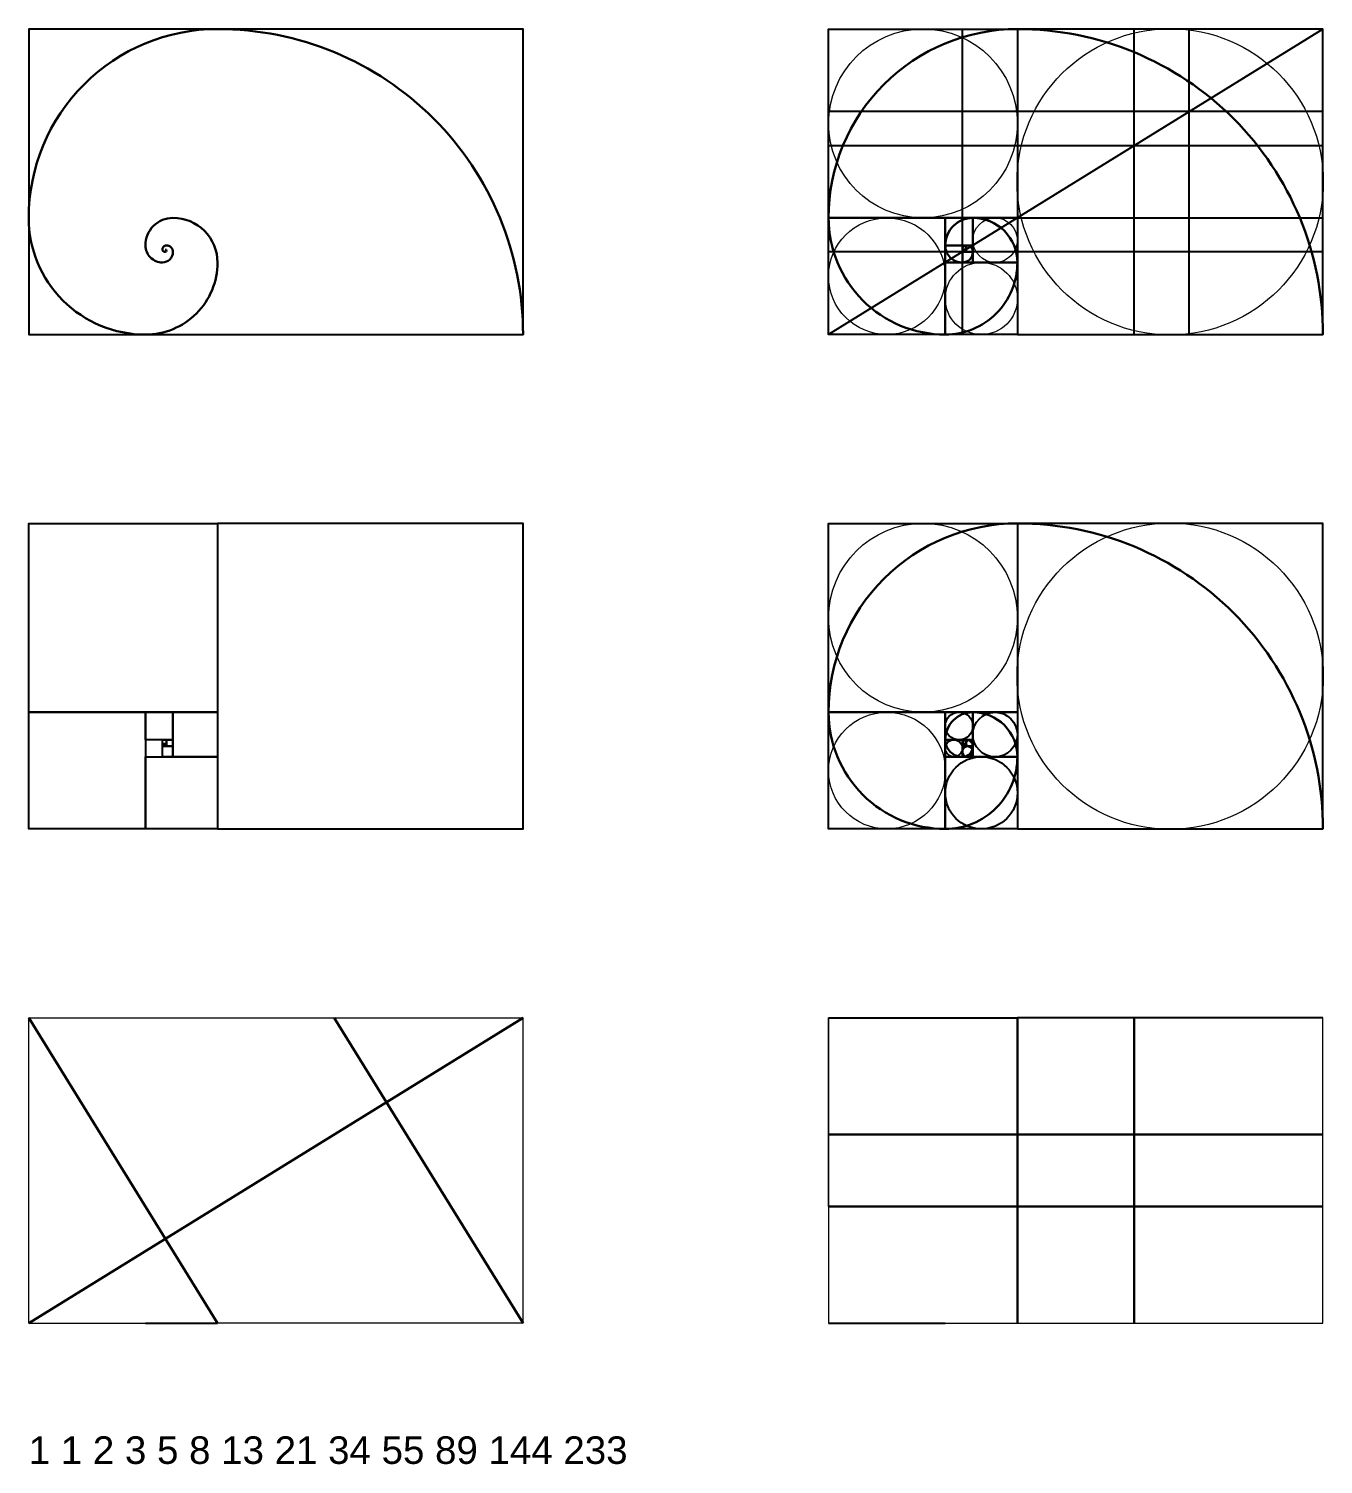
# Model space of a CAD drawing. Header units: inches. Extents: x 994 to 6777, y -637 to 5407.
# Drawn here: x 2829 to 3816, y 9 to 1104 of the extents above; entities that cross this region are included whole.
import ezdxf

# ---------------------------------------------------------------- set-up
doc = ezdxf.new("R2010")
doc.units = ezdxf.units.IN
doc.header["$MEASUREMENT"] = 0
doc.layers.add('OBJECT 0.1', color=7, linetype='Continuous', lineweight=9)
doc.layers.add('OBJECT 0.3', color=7, linetype='Continuous', lineweight=30)
doc.styles.get("Standard").update_dxf_attribs({"font": 'arial.ttf'})

msp = doc.modelspace()

# ---------------------------------------------------------------- linework, layer by layer
at = {"color": 7}
for p, q in [((3816.13603, 1103.31157), (3439.13603, 870.31157)), ((3541.13603, 870.31157), (3541.13603, 1103.31157)), ((3714.13603, 870.31157), (3714.13603, 1103.31157)), ((3439.13603, 959.31157), (3816.13603, 959.31157)), ((3816.13603, 933.31157), (3439.13603, 933.31157)), ((3439.13603, 349.31157), (3583.13603, 349.31157)), ((3816.13603, 349.31157), (3583.13603, 349.31157)), ((2918.13603, 116.31157), (2973.13603, 116.31157)), ((3439.13603, 116.31157), (3528.13603, 116.31157))]:
    msp.add_line(p, q, dxfattribs=at)
for points in [[(2973.13603, 870.31157), (3206.13603, 870.31157), (3206.13603, 1103.31157), (2973.13603, 1103.31157), (2829.13603, 1103.31157), (2829.13603, 959.31157), (2829.13603, 870.31157), (2973.13603, 870.31157), (3206.13603, 870.31157), (3206.13603, 1103.31157), (2973.13603, 1103.31157), (2829.13603, 1103.31157), (2829.13603, 959.31157), (2829.13603, 870.31157), (2918.13603, 870.31157)], [(3672.13603, 870.31157), (3672.13603, 1103.31157)], [(3816.13603, 1040.31157), (3439.13603, 1040.31157)], [(3816.13603, 1014.31157), (3439.13603, 1014.31157)]]:
    msp.add_lwpolyline(points, dxfattribs=at)
for points in [[(3583.13603, 959.31157), (3439.13603, 959.31157), (3439.13603, 1103.31157), (3583.13603, 1103.31157)], [(3583.13603, 870.31157), (3816.13603, 870.31157), (3816.13603, 1103.31157), (3583.13603, 1103.31157)], [(3528.13603, 870.31157), (3439.13603, 870.31157), (3439.13603, 959.31157), (3528.13603, 959.31157)], [(3549.13603, 938.31157), (3528.13603, 938.31157), (3528.13603, 959.31157), (3549.13603, 959.31157)], [(3583.13603, 925.31157), (3549.13603, 925.31157), (3549.13603, 959.31157), (3583.13603, 959.31157)], [(3541.13603, 925.31157), (3528.13603, 925.31157), (3528.13603, 938.31157), (3541.13603, 938.31157)], [(3544.13603, 935.31157), (3541.13603, 935.31157), (3541.13603, 938.31157), (3544.13603, 938.31157)], [(3543.13603, 933.31157), (3541.13603, 933.31157), (3541.13603, 935.31157), (3543.13603, 935.31157)], [(3549.13603, 925.31157), (3541.13603, 925.31157), (3541.13603, 933.31157), (3549.13603, 933.31157)], [(3544.13603, 934.31157), (3543.13603, 934.31157), (3543.13603, 935.31157), (3544.13603, 935.31157)], [(3544.13603, 933.31157), (3543.13603, 933.31157), (3543.13603, 934.31157), (3544.13603, 934.31157)], [(3549.13603, 933.31157), (3544.13603, 933.31157), (3544.13603, 938.31157), (3549.13603, 938.31157)], [(3583.13603, 870.31157), (3528.13603, 870.31157), (3528.13603, 925.31157), (3583.13603, 925.31157)], [(2973.13603, 582.31157), (2829.13603, 582.31157), (2829.13603, 726.31157), (2973.13603, 726.31157)], [(2973.13603, 493.31157), (3206.13603, 493.31157), (3206.13603, 726.31157), (2973.13603, 726.31157)], [(3583.13603, 582.31157), (3439.13603, 582.31157), (3439.13603, 726.31157), (3583.13603, 726.31157)], [(3583.13603, 493.31157), (3816.13603, 493.31157), (3816.13603, 726.31157), (3583.13603, 726.31157)], [(2918.13603, 493.31157), (2829.13603, 493.31157), (2829.13603, 582.31157), (2918.13603, 582.31157)], [(2939.13603, 561.31157), (2918.13603, 561.31157), (2918.13603, 582.31157), (2939.13603, 582.31157)], [(2973.13603, 548.31157), (2939.13603, 548.31157), (2939.13603, 582.31157), (2973.13603, 582.31157)], [(3528.13603, 493.31157), (3439.13603, 493.31157), (3439.13603, 582.31157), (3528.13603, 582.31157)], [(3549.13603, 561.31157), (3528.13603, 561.31157), (3528.13603, 582.31157), (3549.13603, 582.31157)], [(3583.13603, 548.31157), (3549.13603, 548.31157), (3549.13603, 582.31157), (3583.13603, 582.31157)], [(2934.13603, 558.31157), (2931.13603, 558.31157), (2931.13603, 561.31157), (2934.13603, 561.31157)], [(2939.13603, 556.31157), (2934.13603, 556.31157), (2934.13603, 561.31157), (2939.13603, 561.31157)], [(3541.13603, 548.31157), (3528.13603, 548.31157), (3528.13603, 561.31157), (3541.13603, 561.31157)], [(3544.13603, 558.31157), (3541.13603, 558.31157), (3541.13603, 561.31157), (3544.13603, 561.31157)], [(3549.13603, 556.31157), (3544.13603, 556.31157), (3544.13603, 561.31157), (3549.13603, 561.31157)], [(2973.13603, 493.31157), (2918.13603, 493.31157), (2918.13603, 548.31157), (2973.13603, 548.31157)], [(2933.13603, 556.31157), (2931.13603, 556.31157), (2931.13603, 558.31157), (2933.13603, 558.31157)], [(2939.13603, 548.31157), (2931.13603, 548.31157), (2931.13603, 556.31157), (2939.13603, 556.31157)], [(2934.13603, 557.31157), (2933.13603, 557.31157), (2933.13603, 558.31157), (2934.13603, 558.31157)], [(2934.13603, 556.31157), (2933.13603, 556.31157), (2933.13603, 557.31157), (2934.13603, 557.31157)], [(3583.13603, 493.31157), (3528.13603, 493.31157), (3528.13603, 548.31157), (3583.13603, 548.31157)], [(3543.13603, 556.31157), (3541.13603, 556.31157), (3541.13603, 558.31157), (3543.13603, 558.31157)], [(3549.13603, 548.31157), (3541.13603, 548.31157), (3541.13603, 556.31157), (3549.13603, 556.31157)], [(3544.13603, 557.31157), (3543.13603, 557.31157), (3543.13603, 558.31157), (3544.13603, 558.31157)], [(3544.13603, 556.31157), (3543.13603, 556.31157), (3543.13603, 557.31157), (3544.13603, 557.31157)]]:
    msp.add_lwpolyline(points, close=True, dxfattribs=at)
for centre, radius in [((3538.63603, 571.81157), 10.5), ((3566.13603, 565.31157), 17), ((3534.63603, 554.81157), 6.5), ((3542.63603, 559.81157), 1.5), ((3546.63603, 558.81157), 2.5), ((3555.63603, 520.81157), 27.5), ((3542.13603, 557.31157), 1), ((3545.13603, 552.31157), 4), ((3543.63603, 557.81157), 0.5), ((3543.63603, 556.81157), 0.5)]:
    msp.add_circle(centre, radius, dxfattribs=at)
at = {"layer": 'OBJECT 0.1', "color": 7}
for p, q in [((2829.13603, 349.31157), (2973.13603, 349.31157)), ((2973.13603, 349.31157), (3206.13603, 349.31157)), ((3206.13603, 116.31157), (3206.13603, 349.31157)), ((3439.13603, 205.31157), (3439.13603, 349.31157)), ((3583.13603, 349.31157), (3439.13603, 349.31157)), ((3439.13603, 349.31157), (3439.13603, 205.31157)), ((3816.13603, 349.31157), (3583.13603, 349.31157)), ((3816.13603, 116.31157), (3816.13603, 349.31157)), ((3816.13603, 116.31157), (3816.13603, 349.31157)), ((3439.13603, 205.31157), (3439.13603, 116.31157)), ((3439.13603, 205.31157), (3439.13603, 116.31157)), ((2829.13603, 116.31157), (2918.13603, 116.31157)), ((3206.13603, 116.31157), (2973.13603, 116.31157)), ((3439.13603, 116.31157), (3583.13603, 116.31157)), ((3583.13603, 116.31157), (3816.13603, 116.31157)), ((3583.13603, 116.31157), (3816.13603, 116.31157))]:
    msp.add_line(p, q, dxfattribs=at)
msp.add_lwpolyline([(2829.13603, 116.31157), (2829.13603, 205.31157), (2829.13603, 349.31157)], dxfattribs=at)
for centre, radius in [((3511.13603, 1031.31157), 72), ((3699.63603, 986.81157), 116.76041), ((3483.63603, 914.81157), 44.5), ((3566.13603, 942.31157), 17), ((3555.63603, 897.81157), 27.5), ((3511.13603, 654.31157), 72), ((3699.63603, 609.81157), 116.76041), ((3483.63603, 537.81157), 44.5)]:
    msp.add_circle(centre, radius, dxfattribs=at)
at = {"layer": 'OBJECT 0.3', "color": 7}
for p, q in [((2973.13603, 116.31157), (2829.13603, 349.31157)), ((3206.13603, 349.31157), (2829.13603, 116.31157)), ((3062.13603, 349.31157), (3206.13603, 116.31157)), ((3583.13603, 349.31157), (3583.13603, 205.31157)), ((3583.13603, 349.31157), (3583.13603, 116.31157)), ((3672.13603, 116.31157), (3672.13603, 349.31157)), ((3816.13603, 260.31157), (3439.13603, 260.31157)), ((3583.13603, 205.31157), (3439.13603, 205.31157)), ((3816.13603, 205.31157), (3439.13603, 205.31157))]:
    msp.add_line(p, q, dxfattribs=at)
for points in [[(3206.13603, 870.31157, 0.4142135624), (2973.13603, 1103.31157, 0.4142135624), (2829.13603, 959.31157, 0.4142135624), (2918.13603, 870.31157, 0.4142135624), (2973.13603, 925.31157, 0.4142135624), (2939.13603, 959.31157, 0.4142135624), (2918.13603, 938.31157, 0.4142135624), (2931.13603, 925.31157, 0.4142135624), (2939.13603, 933.31157, 0.4142135624), (2934.13603, 938.31157, 0.4142135624), (2931.13603, 935.31157, 0.4142135624), (2933.13603, 933.31157, 1), (2933.13603, 935.31157)], [(3816.13603, 870.31157, 0.4142135624), (3583.13603, 1103.31157, 0.4142135624), (3439.13603, 959.31157), (3439.13603, 959.31157)], [(3439.13603, 959.31157, 0.4142135624), (3528.13603, 870.31157, 0.4142135624), (3583.13603, 925.31157, 0.4142135624), (3549.13603, 959.31157, 0.4142135624), (3528.13603, 938.31157, 0.4142135624), (3541.13603, 925.31157, 0.4142135624), (3549.13603, 933.31157, 0.4142135624), (3544.13603, 938.31157, 0.4142135624), (3541.13603, 935.31157, 0.4142135624), (3543.13603, 933.31157, 1), (3543.13603, 935.31157)], [(3816.13603, 493.31157, 0.4142135624), (3583.13603, 726.31157, 0.4142135624), (3439.13603, 582.31157, 0.4142135624), (3528.13603, 493.31157, 0.4142135624), (3583.13603, 548.31157, 0.4142135624), (3549.13603, 582.31157, 0.4142135624), (3528.13603, 561.31157, 0.4142135624), (3541.13603, 548.31157, 0.4142135624), (3549.13603, 556.31157, 0.4142135624), (3544.13603, 561.31157, 0.4142135624), (3541.13603, 558.31157, 0.4142135624), (3543.13603, 556.31157, 1), (3543.13603, 558.31157)]]:
    msp.add_lwpolyline(points, format="xyb", dxfattribs=at)

# ---------------------------------------------------------------- texts
at = {"color": 7, "insert": (2829.13603, 30.07753), "char_height": 21, "attachment_point": 1}
msp.add_mtext_dynamic_manual_height_columns('\\pxqd;1 1 2 3 5 8 13 21 34 55 89 144 233 ', width=1599.1255741, gutter_width=12.5, heights=[0], dxfattribs=at)

doc.saveas('drawing.dxf')
